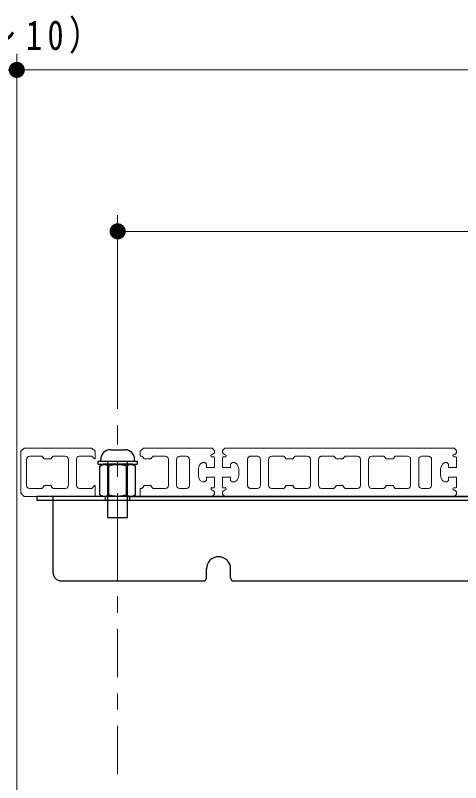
# Model space of a CAD drawing. Units: millimetres on the paper. Extents: x -385 to 0, y -594 to 267.
# Drawn here: x -147.95 to -120.36, y 161.6 to 209.13 of the extents above; entities that cross this region are included whole.
import ezdxf

# ---------------------------------------------------------------- set-up
doc = ezdxf.new("R2010")
doc.units = ezdxf.units.MM
doc.linetypes.add('USER1', pattern=[4.5, 2.5, -2])
doc.linetypes.add('USER2', pattern=[6, 3, -1, 1, -1])
doc.layers.add('1_10', color=7, linetype='Continuous', lineweight=25)
doc.styles.add('ＭＳ ゴシック', font='')
doc.styles.get('ＭＳ ゴシック').set_extended_font_data('MS Gothic')

# ---------------------------------------------------------------- blocks, each defined once
blk = doc.blocks.new('filled_dot')
at = {"color": 0, "linetype": 'Continuous', "lineweight": -2, "const_width": 1.25}
blk.add_lwpolyline([(-0.625, 0, 1), (0.625, 0, 1)], format="xyb", close=True, dxfattribs=at)

msp = doc.modelspace()

# ---------------------------------------------------------------- linework, layer by layer
at = {"layer": '1_10', "lineweight": 13}
for p, q in [((-147.863, 150.144), (-147.863, 206.747)), ((-151.863, 205.747), (-144.863, 205.747)), ((-147.863, 205.747), (-47.863, 205.747)), ((-141.613, 184.747), (-141.613, 196.747)), ((-141.613, 195.747), (-54.113, 195.747))]:
    msp.add_line(p, q, dxfattribs=at)
at = {"layer": '1_10', "linetype": 'USER2', "lineweight": 13}
for p, q in [((-141.613, 176.541), (-141.613, 183.747)), ((-141.613, 126.127), (-141.613, 178.214))]:
    msp.add_line(p, q, dxfattribs=at)
at = {"layer": '1_10', "color": 40, "lineweight": 13}
for p, q in [((-147.413, 182.324), (-147.613, 182.124)), ((-147.613, 182.124), (-147.613, 179.524)), ((-143.213, 182.324), (-147.413, 182.324)), ((-143.213, 182.324), (-143.013, 182.124)), ((-143.013, 181.649), (-143.013, 182.124)), ((-140.213, 182.124), (-140.013, 182.324)), ((-140.213, 181.824), (-140.213, 182.124)), ((-135.763, 182.324), (-140.013, 182.324)), ((-143.038, 181.649), (-143.013, 181.649)), ((-140.113, 181.824), (-140.213, 181.824)), ((-143.038, 179.999), (-143.213, 179.824)), ((-143.038, 179.999), (-143.013, 179.999)), ((-143.013, 179.324), (-143.013, 179.999)), ((-140.213, 179.324), (-140.213, 179.824)), ((-140.113, 179.824), (-140.213, 179.824)), ((-147.413, 179.324), (-147.613, 179.524)), ((-147.413, 179.324), (-143.013, 179.324)), ((-140.213, 179.324), (-135.763, 179.324))]:
    msp.add_line(p, q, dxfattribs=at)
at = {"layer": '1_10'}
for p, q in [((-142.063, 182.224), (-141.163, 182.224)), ((-142.663, 181.524), (-142.663, 181.624)), ((-140.563, 181.524), (-140.563, 181.624)), ((-142.813, 181.324), (-142.813, 181.524)), ((-142.813, 181.524), (-140.413, 181.524)), ((-142.813, 181.324), (-140.413, 181.324)), ((-142.71, 181.211), (-142.513, 181.324)), ((-142.71, 179.438), (-142.71, 181.211)), ((-142.663, 181.524), (-140.563, 181.524)), ((-140.713, 181.324), (-142.513, 181.324)), ((-142.213, 178.024), (-142.213, 181.524)), ((-142.162, 179.438), (-142.162, 181.211)), ((-141.065, 179.438), (-141.065, 181.211)), ((-141.013, 178.024), (-141.013, 181.524)), ((-140.516, 181.211), (-140.713, 181.324)), ((-140.516, 179.438), (-140.516, 181.211)), ((-140.413, 181.524), (-140.413, 181.324)), ((-146.613, 179.324), (-146.613, 179.094)), ((-142.71, 179.438), (-142.513, 179.324)), ((-140.713, 179.324), (-142.513, 179.324)), ((-142.363, 179.094), (-142.363, 179.324)), ((-141.013, 179.324), (-97.863, 179.324)), ((-140.863, 179.094), (-140.863, 179.324)), ((-140.516, 179.438), (-140.713, 179.324)), ((-146.613, 179.094), (-145.613, 179.094)), ((-142.213, 178.024), (-141.013, 178.024))]:
    msp.add_line(p, q, dxfattribs=at)
at = {"layer": '1_10', "color": 190}
for p, q in [((-49.113, 179.324), (-146.613, 179.324)), ((-145.613, 174.594), (-145.613, 179.324)), ((-146.613, 179.094), (-49.113, 179.094)), ((-136.113, 174.294), (-136.113, 174.844)), ((-134.613, 174.294), (-134.613, 174.844)), ((-145.113, 174.094), (-136.313, 174.094)), ((-134.413, 174.094), (-61.313, 174.094))]:
    msp.add_line(p, q, dxfattribs=at)
at = {"layer": '1_10', "color": 190, "linetype": 'USER1', "lineweight": 13}
msp.add_line((-49.113, 179.094), (-146.613, 179.094), dxfattribs=at)
at = {"layer": '1_10', "color": 40, "lineweight": 13}
for points in [[(-135.763, 179.324), (-135.613, 179.474), (-135.613, 179.6), (-135.618, 179.622), (-135.633, 179.64), (-135.731, 179.718), (-135.739, 179.724), (-135.748, 179.727), (-135.802, 179.744), (-135.828, 179.762), (-135.838, 179.792), (-135.838, 179.808), (-135.825, 179.842), (-135.792, 179.858), (-135.66, 179.87), (-135.627, 179.887), (-135.613, 179.921), (-135.613, 180.499), (-135.638, 180.524), (-136.088, 180.524), (-136.113, 180.499), (-136.113, 180.324), (-136.213, 180.224), (-136.363, 180.224), (-136.493, 180.325), (-136.579, 180.464), (-136.613, 180.624), (-136.613, 181.024), (-136.579, 181.185), (-136.493, 181.324), (-136.363, 181.424), (-136.213, 181.424), (-136.113, 181.324), (-136.113, 181.149), (-136.088, 181.124), (-135.638, 181.124), (-135.613, 181.149), (-135.613, 181.728), (-135.627, 181.762), (-135.66, 181.778), (-135.792, 181.79), (-135.825, 181.807), (-135.838, 181.841), (-135.838, 181.857), (-135.828, 181.887), (-135.802, 181.905), (-135.748, 181.922), (-135.739, 181.925), (-135.731, 181.931), (-135.633, 182.009), (-135.618, 182.027), (-135.613, 182.049), (-135.613, 182.174), (-135.763, 182.324)], [(-143.213, 179.824), (-143.963, 179.824), (-144.063, 179.851), (-144.137, 179.924), (-144.163, 180.024), (-144.163, 181.624), (-144.16, 181.659), (-144.151, 181.693), (-144.137, 181.724), (-144.117, 181.753), (-144.092, 181.778), (-144.063, 181.798), (-144.032, 181.812), (-143.998, 181.821), (-143.963, 181.824), (-143.213, 181.824), (-143.038, 181.649)], [(-140.113, 181.824), (-140.013, 181.724), (-140.013, 181.699), (-139.963, 181.649), (-139.563, 181.649), (-139.513, 181.699), (-139.513, 181.724), (-139.413, 181.824), (-138.663, 181.824), (-138.587, 181.809), (-138.522, 181.766), (-138.479, 181.701), (-138.463, 181.624), (-138.463, 180.024)], [(-138.463, 180.024), (-138.49, 179.924), (-138.563, 179.851), (-138.663, 179.824), (-139.413, 179.824), (-139.513, 179.924), (-139.513, 179.949), (-139.563, 179.999), (-139.963, 179.999), (-140.013, 179.949), (-140.013, 179.924), (-140.113, 179.824)]]:
    msp.add_lwpolyline(points, dxfattribs=at)
for points in [[(-134.935, 179.858), (-134.902, 179.842), (-134.888, 179.808), (-134.888, 179.792), (-134.899, 179.762), (-134.925, 179.744), (-134.979, 179.727), (-134.988, 179.724), (-134.996, 179.718), (-135.094, 179.64), (-135.108, 179.622), (-135.113, 179.6), (-135.113, 179.474), (-134.963, 179.324), (-120.763, 179.324), (-120.613, 179.474), (-120.613, 179.6), (-120.618, 179.622), (-120.633, 179.64), (-120.731, 179.718), (-120.739, 179.724), (-120.748, 179.727), (-120.802, 179.744), (-120.828, 179.762), (-120.838, 179.792), (-120.838, 179.808), (-120.825, 179.842), (-120.792, 179.858), (-120.66, 179.87), (-120.627, 179.887), (-120.613, 179.921), (-120.613, 180.499), (-120.638, 180.524), (-121.088, 180.524), (-121.113, 180.499), (-121.113, 180.324), (-121.213, 180.224), (-121.363, 180.224), (-121.493, 180.325), (-121.579, 180.464), (-121.613, 180.624), (-121.613, 181.024), (-121.579, 181.185), (-121.493, 181.324), (-121.363, 181.424), (-121.213, 181.424), (-121.113, 181.324), (-121.113, 181.149), (-121.088, 181.124), (-120.638, 181.124), (-120.613, 181.149), (-120.613, 181.728), (-120.627, 181.762), (-120.66, 181.778), (-120.792, 181.79), (-120.825, 181.807), (-120.838, 181.841), (-120.838, 181.857), (-120.828, 181.887), (-120.802, 181.905), (-120.748, 181.922), (-120.739, 181.925), (-120.731, 181.931), (-120.633, 182.009), (-120.618, 182.027), (-120.613, 182.049), (-120.613, 182.174), (-120.763, 182.324), (-134.963, 182.324), (-135.113, 182.174), (-135.113, 182.049), (-135.108, 182.027), (-135.094, 182.009), (-134.996, 181.931), (-134.988, 181.925), (-134.979, 181.922), (-134.925, 181.905), (-134.899, 181.887), (-134.888, 181.857), (-134.888, 181.841), (-134.902, 181.807), (-134.935, 181.79), (-135.067, 181.778), (-135.1, 181.762), (-135.113, 181.728), (-135.113, 181.149), (-135.088, 181.124), (-134.638, 181.124), (-134.613, 181.149), (-134.613, 181.324), (-134.513, 181.424), (-134.363, 181.424), (-134.234, 181.324), (-134.147, 181.185), (-134.113, 181.024), (-134.113, 180.624), (-134.147, 180.464), (-134.234, 180.325), (-134.363, 180.224), (-134.513, 180.224), (-134.613, 180.324), (-134.613, 180.499), (-134.638, 180.524), (-135.088, 180.524), (-135.113, 180.499), (-135.113, 179.921), (-135.1, 179.887), (-135.067, 179.87)], [(-145.763, 181.649), (-145.713, 181.699), (-145.713, 181.724), (-145.613, 181.824), (-144.863, 181.824), (-144.763, 181.798), (-144.69, 181.724), (-144.663, 181.624), (-144.663, 180.024), (-144.69, 179.924), (-144.763, 179.851), (-144.863, 179.824), (-145.613, 179.824), (-145.713, 179.924), (-145.713, 179.949), (-145.763, 179.999), (-146.163, 179.999), (-146.213, 179.949), (-146.213, 179.924), (-146.313, 179.824), (-147.063, 179.824), (-147.163, 179.851), (-147.237, 179.924), (-147.263, 180.024), (-147.263, 181.624), (-147.248, 181.701), (-147.205, 181.766), (-147.14, 181.809), (-147.063, 181.824), (-146.313, 181.824), (-146.213, 181.724), (-146.213, 181.699), (-146.163, 181.649)], [(-137.763, 181.824), (-137.363, 181.824), (-137.287, 181.809), (-137.222, 181.766), (-137.179, 181.701), (-137.163, 181.624), (-137.163, 180.024), (-137.19, 179.924), (-137.263, 179.851), (-137.363, 179.824), (-137.763, 179.824), (-137.84, 179.84), (-137.905, 179.883), (-137.948, 179.948), (-137.963, 180.024), (-137.963, 181.624), (-137.948, 181.701), (-137.905, 181.766), (-137.84, 181.809)], [(-133.49, 179.87), (-133.518, 179.897), (-133.53, 179.913), (-133.54, 179.93), (-133.548, 179.948), (-133.555, 179.966), (-133.56, 179.985), (-133.562, 180.005), (-133.563, 180.024), (-133.563, 181.624), (-133.562, 181.644), (-133.56, 181.663), (-133.555, 181.682), (-133.548, 181.701), (-133.54, 181.719), (-133.53, 181.735), (-133.518, 181.751), (-133.49, 181.779), (-133.475, 181.791), (-133.458, 181.801), (-133.44, 181.809), (-133.422, 181.816), (-133.402, 181.821), (-133.383, 181.823), (-133.363, 181.824), (-132.963, 181.824), (-132.924, 181.821), (-132.887, 181.809), (-132.852, 181.791), (-132.822, 181.766), (-132.797, 181.735), (-132.779, 181.701), (-132.767, 181.663), (-132.763, 181.624), (-132.763, 180.024), (-132.767, 179.985), (-132.779, 179.948), (-132.797, 179.913), (-132.822, 179.883), (-132.852, 179.858), (-132.887, 179.84), (-132.924, 179.828), (-132.963, 179.824), (-133.363, 179.824), (-133.383, 179.825), (-133.402, 179.828), (-133.422, 179.833), (-133.44, 179.84), (-133.458, 179.848), (-133.475, 179.858)], [(-130.763, 181.649), (-130.713, 181.699), (-130.713, 181.724), (-130.613, 181.824), (-129.863, 181.824), (-129.763, 181.798), (-129.69, 181.724), (-129.663, 181.624), (-129.663, 180.024), (-129.69, 179.924), (-129.763, 179.851), (-129.863, 179.824), (-130.613, 179.824), (-130.713, 179.924), (-130.713, 179.949), (-130.763, 179.999), (-131.163, 179.999), (-131.213, 179.949), (-131.213, 179.924), (-131.313, 179.824), (-132.063, 179.824), (-132.163, 179.851), (-132.237, 179.924), (-132.263, 180.024), (-132.263, 181.624), (-132.248, 181.701), (-132.205, 181.766), (-132.14, 181.809), (-132.063, 181.824), (-131.313, 181.824), (-131.213, 181.724), (-131.213, 181.699), (-131.163, 181.649)], [(-126.763, 181.824), (-126.663, 181.798), (-126.59, 181.724), (-126.563, 181.624), (-126.563, 180.024), (-126.59, 179.924), (-126.663, 179.851), (-126.763, 179.824), (-127.513, 179.824), (-127.613, 179.924), (-127.613, 179.949), (-127.663, 179.999), (-128.063, 179.999), (-128.113, 179.949), (-128.113, 179.924), (-128.213, 179.824), (-128.963, 179.824), (-129.063, 179.851), (-129.137, 179.924), (-129.163, 180.024), (-129.163, 181.624), (-129.16, 181.659), (-129.151, 181.693), (-129.137, 181.724), (-129.117, 181.753), (-129.092, 181.778), (-129.063, 181.798), (-129.032, 181.812), (-128.998, 181.821), (-128.963, 181.824), (-128.213, 181.824), (-128.113, 181.724), (-128.113, 181.699), (-128.063, 181.649), (-127.663, 181.649), (-127.613, 181.699), (-127.613, 181.724), (-127.513, 181.824)], [(-123.463, 180.024), (-123.49, 179.924), (-123.563, 179.851), (-123.663, 179.824), (-124.413, 179.824), (-124.513, 179.924), (-124.513, 179.949), (-124.563, 179.999), (-124.963, 179.999), (-125.013, 179.949), (-125.013, 179.924), (-125.113, 179.824), (-125.863, 179.824), (-125.963, 179.851), (-126.037, 179.924), (-126.063, 180.024), (-126.063, 181.624), (-126.037, 181.724), (-125.963, 181.798), (-125.863, 181.824), (-125.113, 181.824), (-125.013, 181.724), (-125.013, 181.699), (-124.963, 181.649), (-124.563, 181.649), (-124.513, 181.699), (-124.513, 181.724), (-124.413, 181.824), (-123.663, 181.824), (-123.587, 181.809), (-123.522, 181.766), (-123.479, 181.701), (-123.463, 181.624)], [(-122.763, 181.824), (-122.363, 181.824), (-122.287, 181.809), (-122.222, 181.766), (-122.179, 181.701), (-122.163, 181.624), (-122.163, 180.024), (-122.19, 179.924), (-122.263, 179.851), (-122.363, 179.824), (-122.763, 179.824), (-122.84, 179.84), (-122.905, 179.883), (-122.948, 179.948), (-122.963, 180.024), (-122.963, 181.624), (-122.948, 181.701), (-122.905, 181.766), (-122.84, 181.809)]]:
    msp.add_lwpolyline(points, close=True, dxfattribs=at)
at = {"layer": '1_10'}
for centre, radius, start, end in [((-142.063, 181.624), 0.6, 90, 180), ((-141.163, 181.624), 0.6, 0, 90), ((-142.436, 180.81), 0.486, 55.6159, 124.3841), ((-141.613, 179.48), 1.815, 72.4121, 107.5879), ((-140.791, 180.81), 0.486, 55.6159, 124.3841), ((-142.436, 179.839), 0.486, 235.6159, 304.3841), ((-141.613, 181.168), 1.815, 252.4121, 287.5879), ((-140.791, 179.839), 0.486, 235.6159, 304.3841)]:
    msp.add_arc(centre, radius, start, end, dxfattribs=at)
at = {"layer": '1_10', "color": 190}
for centre, radius, start, end in [((-135.363, 174.844), 0.75, 0, 180), ((-145.113, 174.594), 0.5, 180, 270), ((-136.313, 174.294), 0.2, 270, 0), ((-134.413, 174.294), 0.2, 180, 270)]:
    msp.add_arc(centre, radius, start, end, dxfattribs=at)

# ---------------------------------------------------------------- block references
at = {"layer": '1_10', "lineweight": 13, "xscale": 0.4, "yscale": 0.4}
for p in [(-147.863, 205.747), (-147.863, 205.747), (-141.613, 195.747)]:
    msp.add_blockref('filled_dot', p, dxfattribs=at)

# ---------------------------------------------------------------- texts
at = {"layer": '1_10', "insert": (-147.954, 206.747), "char_height": 1.833, "attachment_point": 8, "style": 'ＭＳ ゴシック'}
msp.add_mtext('\\T1.33;\\W0.8;（5～10）', dxfattribs=at)

doc.saveas('drawing.dxf')
